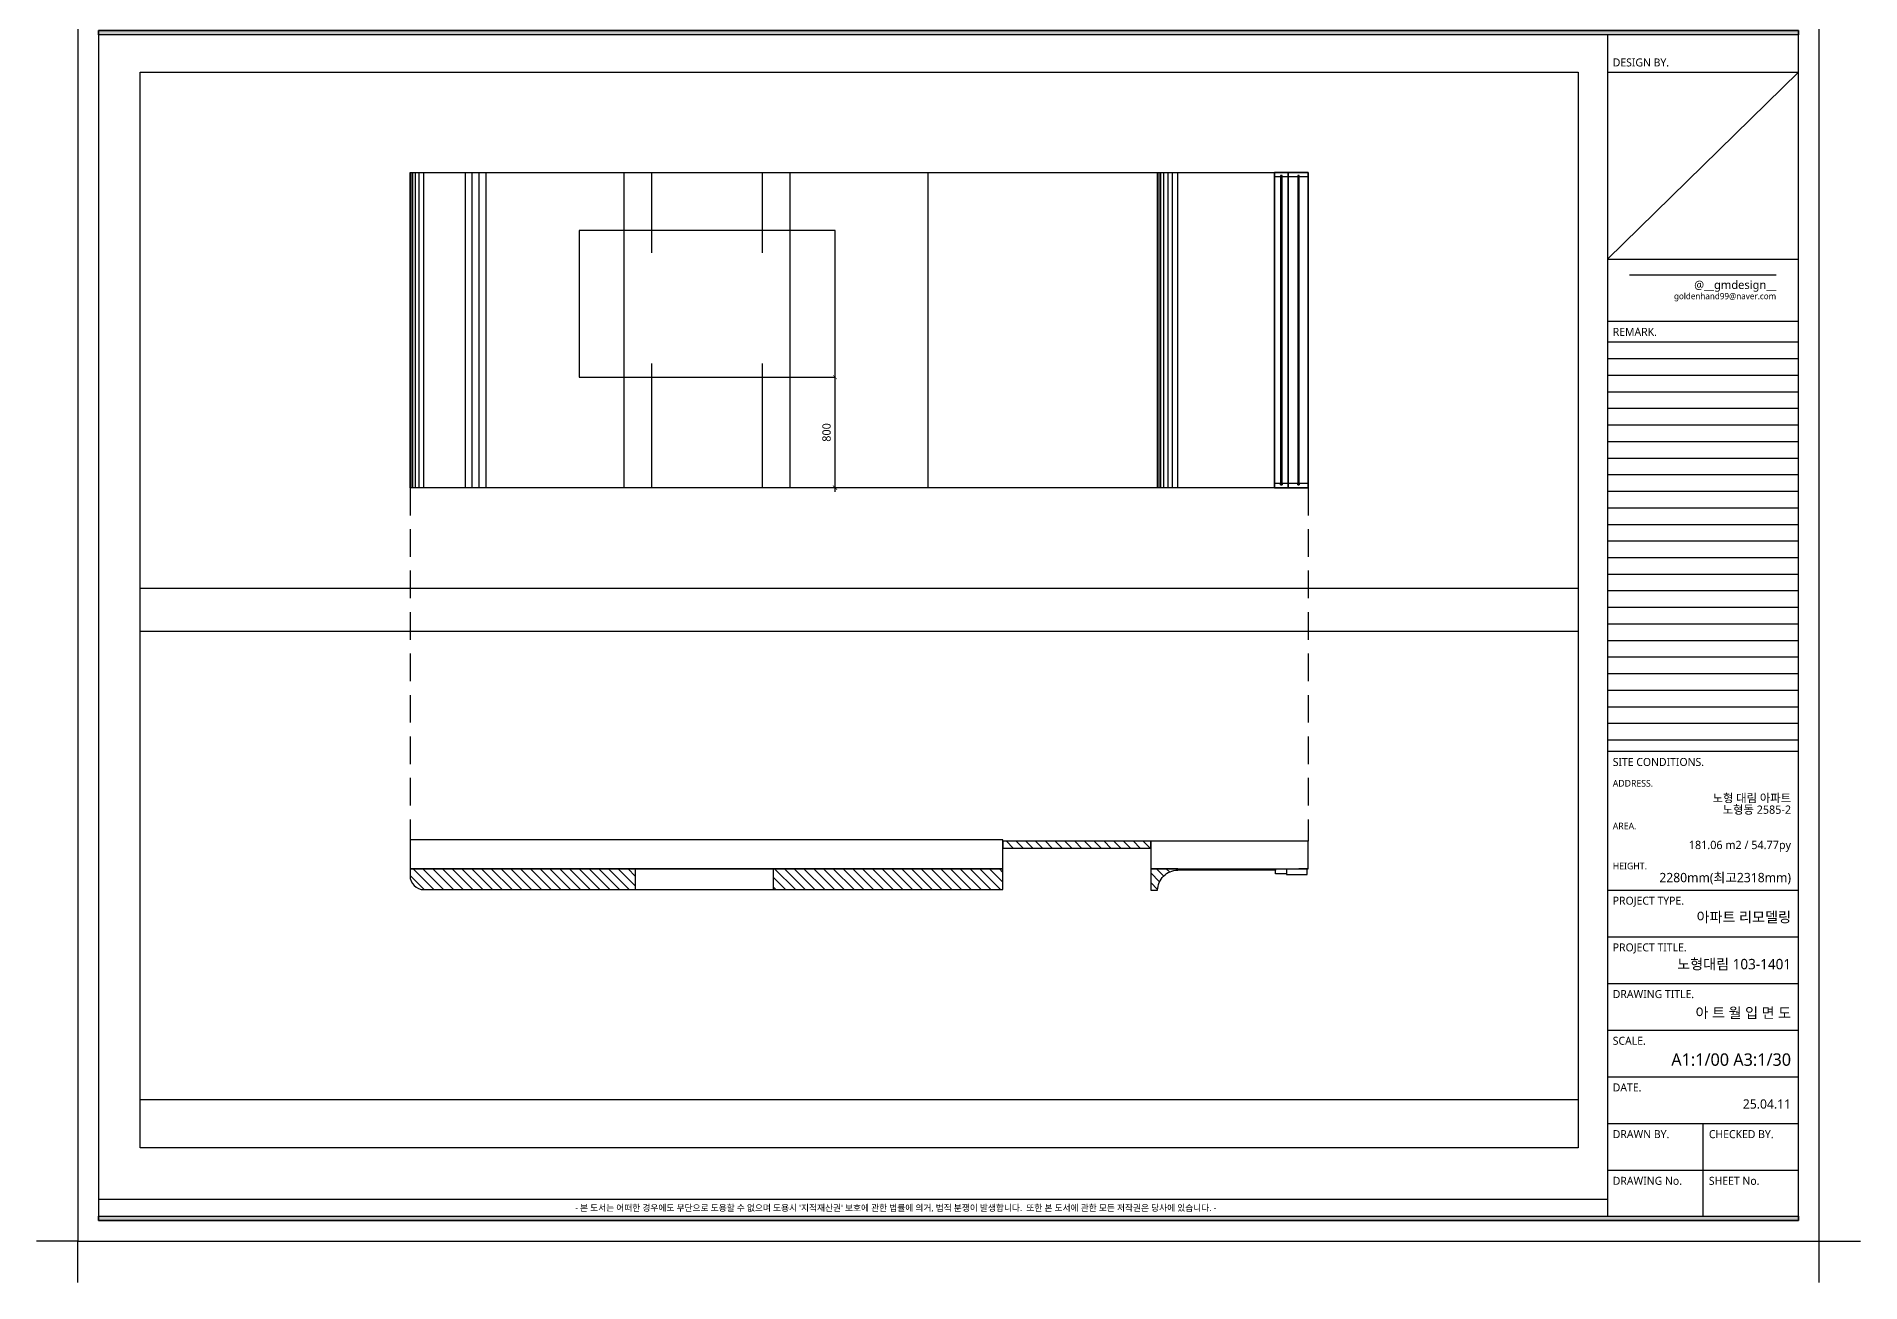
# Model space of a CAD drawing. Header units: millimetres. Extents: x 70151 to 230897, y 35202 to 113211.
# Drawn here: x 166097 to 179297, y 55714 to 64732 of the extents above; entities that cross this region are included whole.
import ezdxf
from ezdxf.enums import TextEntityAlignment as Align

# ---------------------------------------------------------------- set-up
doc = ezdxf.new("R2010")
doc.units = ezdxf.units.MM
doc.header["$LTSCALE"] = 50
doc.linetypes.add('DH-HID2', pattern=[1.2, 0.8, -0.4])
for name, color, linetype in [('03-WAL NEW', 3, 'Continuous'), ('2-con', 2, 'Continuous'), ('CO-BATH', 6, 'Continuous'), ('CO-DO-FR', 7, 'Continuous'), ('CO-DOOR', 8, 'Continuous'), ('F-SYM', 7, 'Continuous'), ('FORM(YOURNAME)-11', 1, 'Continuous'), ('HAT', 8, 'Continuous'), ('도면층4', 4, 'Continuous')]:
    doc.layers.add(name, color=color, linetype=linetype)
doc.styles.add('HY 울릉도 L', font='malgun.ttf')
doc.styles.add('YOURNAME', font='malgun.ttf')
doc.dimstyles.new('30', dxfattribs={"dimscale": 30, "dimtxt": 2, "dimasz": 1, "dimexe": 1, "dimexo": 1, "dimgap": 1, "dimtad": 1, "dimdec": 0, "dimrnd": 0.05, "dimdsep": 46, "dimlunit": 6, "dimtxsty": 'HY 울릉도 L', "dimblk": 'ARCHTICK', "dimcen": 2.5, "dimdle": 1, "dimclrd": 133, "dimclre": 133, "dimclrt": 30, "dimadec": 0, "dimazin": 0, "dimtfac": 1, "dimtdec": 0, "dimtix": 1, "dimtmove": 2, "dimatfit": 3, "dimldrblk": 'ARCHTICK', "dimfxl": 1, "dimlwd": -1, "dimlwe": -1, "dimarcsym": 0})

# ---------------------------------------------------------------- blocks, each defined once
blk = doc.blocks.new('FORM-PLAN')
at = {"layer": 'FORM(YOURNAME)-11'}
h = blk.add_hatch(color=256, dxfattribs=at)
h.dxf.hatch_style = 1
h.paths.add_polyline_path([(-71444, 55115), (10556, 55115), (10556, 54915), (-71444, 54915)])
h.paths.add_polyline_path([(-71444, -2085), (10556, -2085), (10556, -2285), (-71444, -2285)])
at = {"layer": 'Defpoints', "color": 158}
for p, q in [((1346, 54915), (1346, -2085)), ((1346, 53115), (10556, 53115)), ((10556, 53115), (1346, 44093)), ((1346, 44093), (10556, 44093)), ((1346, 40093), (10556, 40093)), ((1346, 39293), (10556, 39293)), ((1346, 38493), (10556, 38493)), ((1346, 37693), (10556, 37693)), ((1346, 36893), (10556, 36893)), ((1346, 36093), (10556, 36093)), ((1346, 35293), (10556, 35293)), ((1346, 34493), (10556, 34493)), ((1346, 33693), (10556, 33693)), ((1346, 32893), (10556, 32893)), ((1346, 32093), (10556, 32093)), ((1346, 31293), (10556, 31293)), ((1346, 30493), (10556, 30493)), ((1346, 29693), (10556, 29693)), ((1346, 28893), (10556, 28893)), ((1346, 28093), (10556, 28093)), ((1346, 27293), (10556, 27293)), ((1346, 26493), (10556, 26493)), ((1346, 25693), (10556, 25693)), ((1346, 24893), (10556, 24893)), ((1346, 24093), (10556, 24093)), ((1346, 23293), (10556, 23293)), ((1346, 22493), (10556, 22493)), ((1346, 21693), (10556, 21693)), ((1346, 20893), (10556, 20893)), ((1346, -1285), (-71444, -1285))]:
    blk.add_line(p, q, dxfattribs=at)
at = {"layer": 'Defpoints', "color": 1}
for points in [[(-72444, 58115), (-72444, 56115), (-74444, 56115)], [(11556, 58115), (11556, 56115), (13556, 56115)], [(-72444, -5285), (-72444, -3285), (-74444, -3285)], [(11556, -5285), (11556, -3285), (13556, -3285)]]:
    blk.add_lwpolyline(points, dxfattribs=at)
at = {"layer": 'Defpoints', "color": 158}
for points in [[(-71444, -2285), (10556, -2285), (10556, 55115), (-71444, 55115)], [(-69444, 53115), (-64, 53115), (-64, 1215), (-69444, 1215)]]:
    blk.add_lwpolyline(points, close=True, dxfattribs=at)
at = {"layer": 'FORM(YOURNAME)-11', "color": 251}
blk.add_line((2415, 43323), (9487, 43323), dxfattribs=at)
at = {"layer": 'FORM(YOURNAME)-11', "color": 14}
for p, q in [((1346, 41093), (10556, 41093)), ((1346, 20344), (10556, 20344)), ((1346, 13651), (10556, 13651)), ((1346, 11398), (10556, 11398)), ((1346, 9146), (10556, 9146)), ((1346, 6893), (10556, 6893)), ((1346, 4641), (10556, 4641)), ((1346, 2388), (10556, 2388)), ((5951, 2388), (5951, -2085)), ((1346, 136), (10556, 136))]:
    blk.add_line(p, q, dxfattribs=at)
at = {"layer": 'FORM(YOURNAME)-11', "color": 250}
blk.add_lwpolyline([(-72444, -3285), (11556, -3285), (11556, 56115), (-72444, 56115)], close=True, dxfattribs=at)
at = {"layer": 'FORM(YOURNAME)-11'}
for points in [[(-71444, 55115), (10556, 55115), (10556, 54915), (-71444, 54915)], [(-71444, -2085), (10556, -2085), (10556, -2285), (-71444, -2285)]]:
    blk.add_lwpolyline(points, close=True, dxfattribs=at)
at = {"layer": 'FORM(YOURNAME)-11', "color": 14, "style": 'YOURNAME'}
for s, height, p in [('DESIGN BY.', 386.1, (1603, 53577)), ('REMARK.', 386.1, (1603, 40579)), ('SITE CONDITIONS.', 386.14, (1603, 19829)), ('PROJECT TYPE.', 386.14, (1603, 13136)), ('PROJECT TITLE.', 386.14, (1603, 10883)), ('DRAWING TITLE.', 386.14, (1603, 8631)), ('SCALE.', 386.1, (1603, 6378)), ('DATE.', 386.1, (1603, 4126)), ('DRAWN BY.', 386.1, (1603, 1873)), ('CHECKED BY.', 386.14, (6240, 1873)), ('DRAWING No.', 386.14, (1603, -379)), ('SHEET No.', 386.1, (6240, -379))]:
    blk.add_text(s, height=height, dxfattribs=at).set_placement(p, align=Align.MIDDLE_LEFT)
for s, height, width, p in [('goldenhand99@naver.com', 300, 0.995, (9487, 42154)), ('@__gmdesign__', 400, 1.03, (9487, 42649))]:
    blk.add_text(s, height=height, dxfattribs=dict(at, width=width)).set_placement(p, align=Align.RIGHT)
at = {"layer": 'FORM(YOURNAME)-11', "color": 251, "style": 'YOURNAME'}
for s, p in [('ADDRESS.', (1603, 18799)), ('AREA.', (1603, 16740)), ('HEIGHT.', (1603, 14809))]:
    blk.add_text(s, height=321.8, dxfattribs=at).set_placement(p, align=Align.MIDDLE_LEFT)
at = {"layer": 'FORM(YOURNAME)-11', "color": 1, "style": 'YOURNAME'}
blk.add_text("- 본 도서는 어떠한 경우에도 무단으로 도용할 수 없으며 도용시 '지적재산권' 보호에 관한 법률에 의거, 법적 분쟁이 발생합니다.  또한 본 도서에 관한 모든 저작권은 당사에 있습니다. -", height=300, dxfattribs=at).set_placement((-32990, -1685), align=Align.MIDDLE_CENTER)
at = {"layer": 'FORM(YOURNAME)-11', "color": 3, "style": 'YOURNAME'}
for tag, height, p in [('2', 451, (9905, 17544)), ('1', 451, (9905, 18188)), ('3', 451, (9905, 16257)), ('4', 451, (9905, 14326)), ('5', 515, (9905, 12009)), ('6', 515, (9905, 9757)), ('7', 515, (9905, 7504)), ('8', 515, (9905, 5252)), ('9', 515, (9905, 2999)), ('10', 515, (5655, 811)), ('11', 515, (9905, 747)), ('12', 515, (5655, -1441)), ('13', 515, (9905, -1441))]:
    blk.add_attdef(tag, text='', height=height, dxfattribs=at).set_placement(p, align=Align.MIDDLE_RIGHT)
blk = doc.blocks.new('_ArchTick')
at = {"color": 0, "linetype": 'ByBlock', "const_width": 0.15}
blk.add_lwpolyline([(-0.5, -0.5), (0.5, 0.5)], dxfattribs=at)
blk = doc.blocks.new('*D476')
at = {"layer": 'Defpoints', "color": 0, "transparency": 16777216}
for p in [(171876, 62266), (171876, 61466), (171876, 61466)]:
    blk.add_point(p, dxfattribs=at)
at = {"layer": 'HAT', "color": 133, "transparency": 16777216}
blk.add_line((171876, 62296), (171876, 61436), dxfattribs=at)
at = {"layer": 'HAT', "color": 133, "transparency": 16777216, "xscale": 30, "yscale": 30, "zscale": 30}
for p, rotation in [((171876, 62266), 90), ((171876, 61466), 270)]:
    blk.add_blockref('_ArchTick', p, dxfattribs=dict(at, rotation=rotation))
at = {"layer": 'HAT', "color": 30, "transparency": 16777216, "insert": (171815, 61866), "char_height": 60, "attachment_point": 5, "rotation": 90, "style": 'HY 울릉도 L'}
blk.add_mtext('800', dxfattribs=at)

msp = doc.modelspace()

# ---------------------------------------------------------------- hatches: boundary and pattern name
at = {"layer": 'HAT'}
h = msp.add_hatch(dxfattribs=at)
h.set_pattern_fill('_USER', color=256, scale=50, angle=135, pattern_type=0)
h.set_pattern_definition([(135, (243260.36, -96796.67), (-35.355339, -35.355339), [])])
h.paths.add_polyline_path([(173090.9, 58907.7), (173090.9, 58857.7), (174160.9, 58857.7), (174160.9, 58907.7)])
h = msp.add_hatch(dxfattribs=at)
h.set_pattern_fill('_USER', color=256, scale=50, angle=135, pattern_type=0)
h.set_pattern_definition([(135, (224900.36, -96576.67), (-35.355339, -35.355339), [])])
edge = h.paths.add_edge_path()
edge.add_line((168800.9, 58707.7), (168800.9, 58657.7))
edge.add_arc((168900.9, 58657.7), 100, 180, 270)
edge.add_line((168900.9, 58557.7), (170430.9, 58557.7))
edge.add_line((170430.9, 58557.7), (170430.9, 58707.7))
edge.add_line((170430.9, 58707.7), (168800.9, 58707.7))
h.paths.add_polyline_path([(171430.9, 58707.7), (171430.9, 58557.7), (173090.9, 58557.7), (173090.9, 58707.7)])
h = msp.add_hatch(dxfattribs=at)
h.set_pattern_fill('_USER', color=256, scale=50, angle=135, pattern_type=0)
h.set_pattern_definition([(135, (224840.36, -96581.67), (-35.355339, -35.355339), [])])
edge = h.paths.add_edge_path()
edge.add_line((174160.9, 58707.7), (174160.9, 58552.7))
edge.add_line((174160.9, 58552.7), (174210.9, 58552.7))
edge.add_arc((174356.9, 58552.7), 146, 90, 180, ccw=False)
edge.add_line((174356.9, 58698.7), (174356.9, 58707.7))
edge.add_line((174356.9, 58707.7), (174160.9, 58707.7))

# ---------------------------------------------------------------- linework, layer by layer
at = {"color": 8}
for p, q in [((168809.9, 61466.1), (168809.9, 63746.1)), ((168819.8, 61466.1), (168819.8, 63746.1)), ((168839.7, 61466.1), (168839.7, 63746.1)), ((168867.8, 61466.1), (168867.8, 63746.1)), ((174221.9, 61466.1), (174221.9, 63746.1)), ((174234.4, 61466.1), (174234.4, 63746.1)), ((174254.7, 61466.1), (174254.7, 63746.1)), ((174286, 61466.1), (174286, 63746.1)), ((174317.3, 61466.1), (174317.3, 63746.1))]:
    msp.add_line(p, q, dxfattribs=at)
for p, q in [((168900.9, 61466.1), (168900.9, 63746.1)), ((169200.9, 61466.1), (169200.9, 63746.1)), ((169250.9, 61466.1), (169250.9, 63746.1)), ((169300.9, 61466.1), (169300.9, 63746.1)), ((169350.9, 61466.1), (169350.9, 63746.1)), ((170350.9, 61466.1), (170350.9, 63746.1)), ((170550.9, 63166.1), (170550.9, 63746.1)), ((171350.9, 63166.1), (171350.9, 63746.1)), ((171550.9, 61466.1), (171550.9, 63746.1)), ((172550.9, 61466.1), (172550.9, 63746.1)), ((174210.9, 61466.1), (174210.9, 63746.1)), ((174356.9, 61466.1), (174356.9, 63746.1)), ((170550.9, 61466.1), (170550.9, 62366.1)), ((171350.9, 61466.1), (171350.9, 62366.1)), ((166847.4, 57039.4), (177254.4, 57039.4))]:
    msp.add_line(p, q)
at = {"layer": '03-WAL NEW'}
for points in [[(173090.9, 58907.7), (173090.9, 58857.7), (174160.9, 58857.7), (174160.9, 58907.7)], [(174356.9, 58698.7), (174356.9, 58707.7), (175063.4, 58707.7), (175063.4, 58698.7)]]:
    msp.add_lwpolyline(points, close=True, dxfattribs=at)
for points in [[(168800.9, 58707.7), (168800.9, 58657.7, 0.4142136), (168900.9, 58557.7), (173090.9, 58557.7), (173090.9, 58707.7), (168800.9, 58707.7)], [(174160.9, 58707.7), (174160.9, 58552.7), (174210.9, 58552.7, -0.4142136), (174356.9, 58698.7), (174356.9, 58707.7), (174160.9, 58707.7)]]:
    msp.add_lwpolyline(points, format="xyb", dxfattribs=at)
msp.add_lwpolyline([(171430.9, 58557.7), (171430.9, 58707.7), (170430.9, 58707.7), (170430.9, 58557.7)], dxfattribs=at)
at = {"layer": '2-con'}
for p, q in [((173090.9, 58917.7), (168800.9, 58917.7)), ((168800.9, 58917.7), (168800.9, 58707.7)), ((173090.9, 58707.7), (173090.9, 58917.7)), ((168800.9, 58707.7), (173090.9, 58707.7))]:
    msp.add_line(p, q, dxfattribs=at)
for points in [[(168800.9, 63746.1), (175055.9, 63746.1), (175055.9, 61466.1), (168800.9, 61466.1)], [(174160.9, 58907.7), (174160.9, 58707.7), (175300.9, 58707.7), (175300.9, 58907.7)]]:
    msp.add_lwpolyline(points, close=True, dxfattribs=at)
at = {"layer": 'CO-BATH', "color": 251, "linetype": 'DH-HID2', "ltscale": 5}
for p, q in [((168800.9, 61466.1), (168800.9, 58917.7)), ((175300.9, 61466.1), (175300.9, 58907.7))]:
    msp.add_line(p, q, dxfattribs=at)
at = {"layer": 'CO-DO-FR'}
for points in [[(175055.9, 63716.1), (175055.9, 63746.1), (175155.9, 63746.1), (175155.9, 63716.1), (175110.9, 63716.1), (175110.9, 63726.1), (175100.9, 63726.1), (175100.9, 63716.1), (175055.9, 63716.1)], [(175155.9, 63716.1), (175155.9, 63746.1), (175300.9, 63746.1), (175300.9, 63716.1), (175235.8, 63716.1), (175235.8, 63726.1), (175225.8, 63726.1), (175225.8, 63716.1), (175155.9, 63716.1)], [(175055.9, 61496.1), (175055.9, 61466.1), (175155.9, 61466.1), (175155.9, 61496.1), (175110.9, 61496.1), (175110.9, 61486.1), (175100.9, 61486.1), (175100.9, 61496.1), (175055.9, 61496.1)], [(175155.9, 61496.1), (175155.9, 61466.1), (175300.9, 61466.1), (175300.9, 61496.1), (175235.8, 61496.1), (175235.8, 61486.1), (175225.8, 61486.1), (175225.8, 61496.1), (175155.9, 61496.1)]]:
    msp.add_lwpolyline(points, close=True, dxfattribs=at)
at = {"layer": 'CO-DOOR', "color": 251}
for points in [[(175055.9, 61466.1), (175055.9, 63746.1), (175155.9, 63746.1), (175155.9, 61466.1)], [(175155.9, 61466.1), (175155.9, 63746.1), (175300.9, 63746.1), (175300.9, 61466.1)]]:
    msp.add_lwpolyline(points, close=True, dxfattribs=at)
at = {"layer": 'CO-DOOR'}
for points in [[(175110.9, 61486.1), (175110.9, 63726.1), (175100.9, 63726.1), (175100.9, 61486.1)], [(175235.8, 61486.1), (175235.8, 63726.1), (175225.8, 63726.1), (175225.8, 61486.1)]]:
    msp.add_lwpolyline(points, close=True, dxfattribs=at)
at = {"layer": 'F-SYM'}
for p, q in [((177254.4, 60737.9), (166847.4, 60737.9)), ((177254.4, 60426), (166847.4, 60426))]:
    msp.add_line(p, q, dxfattribs=at)
at = {"layer": 'HAT'}
msp.add_lwpolyline([(170025.4, 62266.1), (171876.4, 62266.1), (171876.4, 63328.1), (170025.4, 63328.1)], close=True, dxfattribs=at)
at = {"layer": '도면층4'}
msp.add_lwpolyline([(175055.9, 61466.1), (175300.9, 61466.1), (175300.9, 63746.1), (175055.9, 63746.1)], close=True, dxfattribs=at)
for points in [[(175143.4, 58672.7), (175063.4, 58672.7), (175063.4, 58707.7)], [(175143.4, 58707.7), (175143.4, 58667.7), (175293.4, 58667.7), (175293.4, 58707.7), (175233.4, 58707.7)]]:
    msp.add_lwpolyline(points, dxfattribs=at)

# ---------------------------------------------------------------- block references
at = {"layer": 'F-SYM'}
ref = msp.add_blockref('FORM-PLAN', (177264, 56507.2), dxfattribs=dict(at, xscale=0.15, yscale=0.15, zscale=0.15))
ref.add_attrib('4', '2280mm(최고2318mm)', dxfattribs={"layer": 'FORM(YOURNAME)-11', "color": 3, "height": 67.5, "style": 'YOURNAME'}).set_placement((178794.8, 58644.9), align=Align.MIDDLE_RIGHT)
ref.add_attrib('3', '181.06 m2 / 54.77py', dxfattribs={"layer": 'FORM(YOURNAME)-11', "color": 3, "height": 60, "style": 'YOURNAME'}).set_placement((178794.8, 58881.1), align=Align.MIDDLE_RIGHT)
ref.add_attrib('2', '노형동 2585-2', dxfattribs={"layer": 'FORM(YOURNAME)-11', "color": 3, "height": 60, "style": 'YOURNAME'}).set_placement((178794.8, 59136.4), align=Align.MIDDLE_RIGHT)
ref.add_attrib('1', '노형 대림 아파트', dxfattribs={"layer": 'FORM(YOURNAME)-11', "color": 3, "height": 60, "style": 'YOURNAME'}).set_placement((178794.8, 59220), align=Align.MIDDLE_RIGHT)
ref.add_attrib('5', '아파트 리모델링', dxfattribs={"layer": 'FORM(YOURNAME)-11', "color": 3, "height": 75, "style": 'YOURNAME'}).set_placement((178794.8, 58359.2), align=Align.MIDDLE_RIGHT)
ref.add_attrib('6', '노형대림 103-1401', dxfattribs={"layer": 'FORM(YOURNAME)-11', "color": 3, "height": 75, "style": 'YOURNAME'}).set_placement((178794.8, 58018.8), align=Align.MIDDLE_RIGHT)
ref.add_attrib('7', '아 트 월 입 면 도', dxfattribs={"layer": 'FORM(YOURNAME)-11', "color": 3, "height": 75, "style": 'YOURNAME'}).set_placement((178794.8, 57666.1), align=Align.MIDDLE_RIGHT)
ref.add_attrib('8', 'A1:1/00 A3:1/30', dxfattribs={"layer": 'FORM(YOURNAME)-11', "color": 3, "height": 90, "style": 'YOURNAME'}).set_placement((178794.8, 57327.8), align=Align.MIDDLE_RIGHT)
ref.add_attrib('9', '25.04.11', dxfattribs={"layer": 'FORM(YOURNAME)-11', "color": 3, "height": 67.5, "style": 'YOURNAME'}).set_placement((178794.8, 57006.4), align=Align.MIDDLE_RIGHT)

# ---------------------------------------------------------------- dimensions: what is measured, and where the dimension line sits
at = {"layer": 'HAT'}
dim = msp.add_linear_dim(base=(171876.4, 61466.1), p1=(171876.4, 62266.1), p2=(171876.4, 61466.1), angle=90, dimstyle='30', override={"dimfxl": 1.25, "dimarcsym": 2}, dxfattribs=at)
dim.commit()
dim.dimension.update_dxf_attribs({"geometry": '*D476', "text_midpoint": (171815.1, 61866.1)})

doc.saveas('drawing.dxf')
